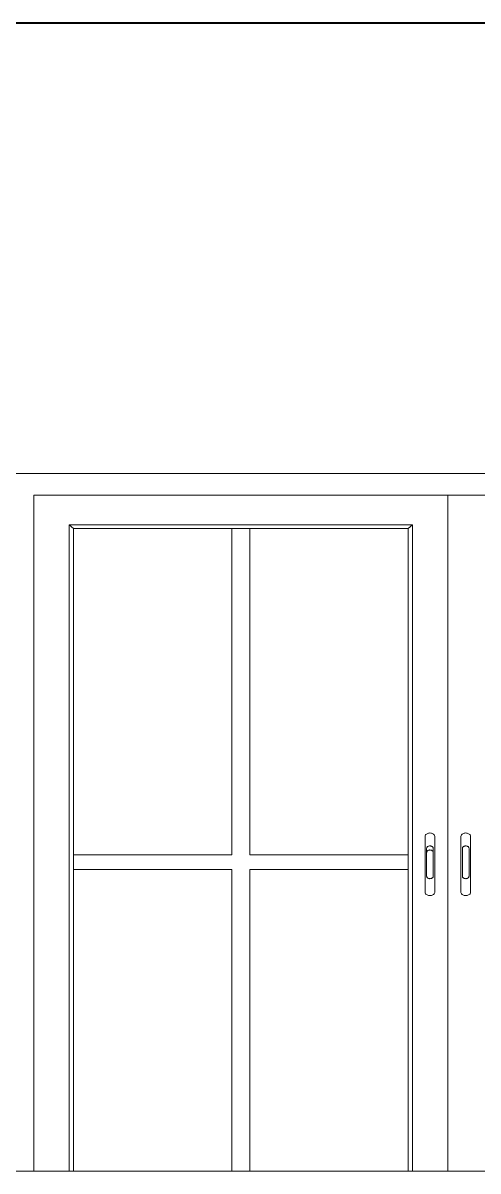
# Model space of a CAD drawing. Header units: inches. Extents: x 135267 to 147066, y -21506 to -19082.
# Drawn here: x 139016.2 to 139047.5, y -20336.3 to -20257.3 of the extents above; entities that cross this region are included whole.
import ezdxf

# ---------------------------------------------------------------- set-up
doc = ezdxf.new("R2010")
doc.units = ezdxf.units.IN
doc.header["$LTSCALE"] = 0.5
doc.header["$MEASUREMENT"] = 0
for name, color, linetype, lineweight in [('PARAPET', 50, 'Continuous', 13), ('wall', 1, 'Continuous', 40), ('window', 4, 'Continuous', 13)]:
    doc.layers.add(name, color=color, linetype=linetype, lineweight=lineweight)

msp = doc.modelspace()

# ---------------------------------------------------------------- linework, layer by layer
at = {"layer": 'PARAPET'}
msp.add_line((139048.161, -20336.295), (139010.482, -20336.295), dxfattribs=at)
at = {"layer": 'wall'}
msp.add_line((138974.423, -20257.295), (139095.379, -20257.295), dxfattribs=at)
at = {"layer": 'window'}
for p, q in [((139015.423, -20288.295), (139075.423, -20288.295)), ((139016.923, -20336.295), (139016.923, -20289.795)), ((139016.923, -20289.795), (139073.923, -20289.795)), ((139045.423, -20289.795), (139045.423, -20336.295)), ((139042.989, -20291.818), (139019.356, -20291.818)), ((139019.356, -20291.818), (139019.356, -20336.295)), ((139019.661, -20292.071), (139019.356, -20291.818)), ((139042.685, -20292.071), (139042.989, -20291.818)), ((139042.989, -20336.295), (139042.989, -20291.818)), ((139019.661, -20292.071), (139019.661, -20336.295)), ((139019.661, -20292.071), (139042.685, -20292.071)), ((139030.564, -20292.071), (139030.564, -20314.539)), ((139031.781, -20292.071), (139031.781, -20314.539)), ((139042.685, -20336.295), (139042.685, -20292.071)), ((139043.859, -20313.243), (139043.854, -20313.282)), ((139043.871, -20313.205), (139043.859, -20313.243)), ((139043.891, -20313.169), (139043.871, -20313.205)), ((139043.918, -20313.136), (139043.891, -20313.169)), ((139043.952, -20313.106), (139043.918, -20313.136)), ((139043.992, -20313.081), (139043.952, -20313.106)), ((139044.037, -20313.06), (139043.992, -20313.081)), ((139044.086, -20313.045), (139044.037, -20313.06)), ((139044.137, -20313.036), (139044.086, -20313.045)), ((139044.189, -20313.033), (139044.137, -20313.036)), ((139044.241, -20313.036), (139044.189, -20313.033)), ((139044.292, -20313.045), (139044.241, -20313.036)), ((139044.341, -20313.06), (139044.292, -20313.045)), ((139044.386, -20313.081), (139044.341, -20313.06)), ((139044.426, -20313.106), (139044.386, -20313.081)), ((139044.46, -20313.136), (139044.426, -20313.106)), ((139044.487, -20313.169), (139044.46, -20313.136)), ((139044.507, -20313.205), (139044.487, -20313.169)), ((139044.52, -20313.243), (139044.507, -20313.205)), ((139044.524, -20313.282), (139044.507, -20313.205)), ((139044.524, -20313.282), (139044.52, -20313.243)), ((139046.322, -20313.282), (139046.338, -20313.205)), ((139046.322, -20313.282), (139046.326, -20313.243)), ((139046.326, -20313.243), (139046.338, -20313.205)), ((139046.338, -20313.205), (139046.358, -20313.169)), ((139046.358, -20313.169), (139046.386, -20313.136)), ((139046.42, -20313.106), (139046.386, -20313.136)), ((139046.46, -20313.081), (139046.42, -20313.106)), ((139046.46, -20313.081), (139046.504, -20313.06)), ((139046.553, -20313.045), (139046.504, -20313.06)), ((139046.604, -20313.036), (139046.553, -20313.045)), ((139046.656, -20313.033), (139046.604, -20313.036)), ((139046.709, -20313.036), (139046.656, -20313.033)), ((139046.709, -20313.036), (139046.76, -20313.045)), ((139046.76, -20313.045), (139046.808, -20313.06)), ((139046.808, -20313.06), (139046.853, -20313.081)), ((139046.853, -20313.081), (139046.893, -20313.106)), ((139046.893, -20313.106), (139046.927, -20313.136)), ((139046.954, -20313.169), (139046.927, -20313.136)), ((139046.974, -20313.205), (139046.954, -20313.169)), ((139046.987, -20313.243), (139046.974, -20313.205)), ((139046.987, -20313.243), (139046.991, -20313.282)), ((139043.854, -20313.282), (139043.854, -20317.097)), ((139043.967, -20314.064), (139043.975, -20314.038)), ((139043.975, -20314.038), (139043.989, -20314.014)), ((139043.989, -20314.014), (139044.007, -20313.992)), ((139044.007, -20313.992), (139044.03, -20313.972)), ((139044.03, -20313.972), (139044.057, -20313.955)), ((139044.057, -20313.955), (139044.087, -20313.941)), ((139044.087, -20313.941), (139044.12, -20313.931)), ((139044.12, -20313.931), (139044.154, -20313.925)), ((139044.154, -20313.925), (139044.189, -20313.923)), ((139044.189, -20313.923), (139044.224, -20313.925)), ((139044.224, -20313.925), (139044.259, -20313.931)), ((139044.259, -20313.931), (139044.291, -20313.941)), ((139044.291, -20313.941), (139044.321, -20313.955)), ((139044.321, -20313.955), (139044.348, -20313.972)), ((139044.348, -20313.972), (139044.371, -20313.992)), ((139044.371, -20313.992), (139044.389, -20314.014)), ((139044.389, -20314.014), (139044.403, -20314.038)), ((139044.403, -20314.038), (139044.411, -20314.064)), ((139044.524, -20317.097), (139044.524, -20313.282)), ((139046.322, -20317.097), (139046.322, -20313.282)), ((139046.442, -20314.038), (139046.434, -20314.064)), ((139046.456, -20314.014), (139046.442, -20314.038)), ((139046.474, -20313.992), (139046.456, -20314.014)), ((139046.497, -20313.972), (139046.474, -20313.992)), ((139046.524, -20313.955), (139046.497, -20313.972)), ((139046.554, -20313.941), (139046.524, -20313.955)), ((139046.587, -20313.931), (139046.554, -20313.941)), ((139046.621, -20313.925), (139046.587, -20313.931)), ((139046.656, -20313.923), (139046.621, -20313.925)), ((139046.691, -20313.925), (139046.656, -20313.923)), ((139046.726, -20313.931), (139046.691, -20313.925)), ((139046.758, -20313.941), (139046.726, -20313.931)), ((139046.788, -20313.955), (139046.758, -20313.941)), ((139046.815, -20313.972), (139046.788, -20313.955)), ((139046.838, -20313.992), (139046.815, -20313.972)), ((139046.857, -20314.014), (139046.838, -20313.992)), ((139046.87, -20314.038), (139046.857, -20314.014)), ((139046.878, -20314.064), (139046.87, -20314.038)), ((139046.991, -20313.282), (139046.991, -20317.097)), ((139030.564, -20314.539), (139019.661, -20314.539)), ((139042.685, -20314.539), (139031.781, -20314.539)), ((139043.964, -20314.09), (139043.967, -20314.064)), ((139043.964, -20314.37), (139043.964, -20314.09)), ((139043.964, -20314.37), (139043.967, -20314.344)), ((139043.964, -20316.01), (139043.964, -20314.37)), ((139043.967, -20314.344), (139043.975, -20314.318)), ((139043.975, -20314.318), (139043.989, -20314.294)), ((139043.989, -20314.294), (139044.007, -20314.271)), ((139044.007, -20314.271), (139044.03, -20314.252)), ((139044.03, -20314.252), (139044.057, -20314.235)), ((139044.057, -20314.235), (139044.087, -20314.221)), ((139044.087, -20314.221), (139044.12, -20314.211)), ((139044.12, -20314.211), (139044.154, -20314.205)), ((139044.154, -20314.205), (139044.189, -20314.203)), ((139044.189, -20314.203), (139044.224, -20314.205)), ((139044.224, -20314.205), (139044.259, -20314.211)), ((139044.259, -20314.211), (139044.291, -20314.221)), ((139044.291, -20314.221), (139044.321, -20314.235)), ((139044.321, -20314.235), (139044.348, -20314.252)), ((139044.348, -20314.252), (139044.371, -20314.271)), ((139044.371, -20314.271), (139044.389, -20314.294)), ((139044.389, -20314.294), (139044.403, -20314.318)), ((139044.403, -20314.318), (139044.411, -20314.344)), ((139044.411, -20314.064), (139044.414, -20314.09)), ((139044.411, -20314.344), (139044.414, -20314.37)), ((139044.414, -20316.01), (139044.414, -20314.09)), ((139046.434, -20314.064), (139046.431, -20314.09)), ((139046.431, -20314.09), (139046.431, -20316.01)), ((139046.881, -20314.09), (139046.878, -20314.064)), ((139046.881, -20316.01), (139046.881, -20314.09)), ((139030.564, -20315.551), (139019.661, -20315.551)), ((139030.564, -20315.551), (139030.564, -20336.295)), ((139031.781, -20315.551), (139031.781, -20336.295)), ((139042.685, -20315.551), (139031.781, -20315.551)), ((139043.964, -20316.01), (139043.967, -20316.036)), ((139043.967, -20316.036), (139043.975, -20316.062)), ((139043.975, -20316.062), (139043.989, -20316.086)), ((139043.989, -20316.086), (139044.007, -20316.108)), ((139044.007, -20316.108), (139044.03, -20316.128)), ((139044.03, -20316.128), (139044.057, -20316.145)), ((139044.057, -20316.145), (139044.087, -20316.159)), ((139044.087, -20316.159), (139044.12, -20316.169)), ((139044.12, -20316.169), (139044.154, -20316.175)), ((139044.154, -20316.175), (139044.189, -20316.177)), ((139044.189, -20316.177), (139044.224, -20316.175)), ((139044.224, -20316.175), (139044.259, -20316.169)), ((139044.259, -20316.169), (139044.291, -20316.159)), ((139044.291, -20316.159), (139044.321, -20316.145)), ((139044.321, -20316.145), (139044.348, -20316.128)), ((139044.348, -20316.128), (139044.371, -20316.108)), ((139044.371, -20316.108), (139044.389, -20316.086)), ((139044.389, -20316.086), (139044.403, -20316.062)), ((139044.403, -20316.062), (139044.411, -20316.036)), ((139044.411, -20316.036), (139044.414, -20316.01)), ((139046.434, -20316.036), (139046.431, -20316.01)), ((139046.442, -20316.062), (139046.434, -20316.036)), ((139046.456, -20316.086), (139046.442, -20316.062)), ((139046.474, -20316.108), (139046.456, -20316.086)), ((139046.497, -20316.128), (139046.474, -20316.108)), ((139046.524, -20316.145), (139046.497, -20316.128)), ((139046.554, -20316.159), (139046.524, -20316.145)), ((139046.587, -20316.169), (139046.554, -20316.159)), ((139046.621, -20316.175), (139046.587, -20316.169)), ((139046.656, -20316.177), (139046.621, -20316.175)), ((139046.691, -20316.175), (139046.656, -20316.177)), ((139046.726, -20316.169), (139046.691, -20316.175)), ((139046.758, -20316.159), (139046.726, -20316.169)), ((139046.788, -20316.145), (139046.758, -20316.159)), ((139046.815, -20316.128), (139046.788, -20316.145)), ((139046.838, -20316.108), (139046.815, -20316.128)), ((139046.857, -20316.086), (139046.838, -20316.108)), ((139046.87, -20316.062), (139046.857, -20316.086)), ((139046.878, -20316.036), (139046.87, -20316.062)), ((139046.881, -20316.01), (139046.878, -20316.036)), ((139043.859, -20317.136), (139043.854, -20317.097)), ((139043.854, -20317.097), (139043.871, -20317.174)), ((139043.859, -20317.136), (139043.871, -20317.174)), ((139043.871, -20317.174), (139043.891, -20317.21)), ((139043.891, -20317.21), (139043.918, -20317.243)), ((139044.46, -20317.243), (139044.487, -20317.21)), ((139044.487, -20317.21), (139044.507, -20317.174)), ((139044.507, -20317.174), (139044.52, -20317.136)), ((139044.52, -20317.136), (139044.524, -20317.097)), ((139046.326, -20317.136), (139046.322, -20317.097)), ((139046.338, -20317.174), (139046.326, -20317.136)), ((139046.338, -20317.174), (139046.358, -20317.21)), ((139046.358, -20317.21), (139046.386, -20317.243)), ((139046.927, -20317.243), (139046.954, -20317.21)), ((139046.974, -20317.174), (139046.954, -20317.21)), ((139046.991, -20317.097), (139046.974, -20317.174)), ((139046.987, -20317.136), (139046.974, -20317.174)), ((139046.987, -20317.136), (139046.991, -20317.097)), ((139043.918, -20317.243), (139043.952, -20317.273)), ((139043.952, -20317.273), (139043.992, -20317.298)), ((139043.992, -20317.298), (139044.037, -20317.319)), ((139044.037, -20317.319), (139044.086, -20317.334)), ((139044.086, -20317.334), (139044.137, -20317.343)), ((139044.137, -20317.343), (139044.189, -20317.346)), ((139044.189, -20317.346), (139044.241, -20317.343)), ((139044.241, -20317.343), (139044.292, -20317.334)), ((139044.292, -20317.334), (139044.341, -20317.319)), ((139044.341, -20317.319), (139044.386, -20317.298)), ((139044.386, -20317.298), (139044.426, -20317.273)), ((139044.426, -20317.273), (139044.46, -20317.243)), ((139046.386, -20317.243), (139046.42, -20317.273)), ((139046.46, -20317.298), (139046.42, -20317.273)), ((139046.504, -20317.319), (139046.46, -20317.298)), ((139046.504, -20317.319), (139046.553, -20317.334)), ((139046.604, -20317.343), (139046.553, -20317.334)), ((139046.656, -20317.346), (139046.604, -20317.343)), ((139046.656, -20317.346), (139046.709, -20317.343)), ((139046.709, -20317.343), (139046.76, -20317.334)), ((139046.808, -20317.319), (139046.76, -20317.334)), ((139046.853, -20317.298), (139046.808, -20317.319)), ((139046.853, -20317.298), (139046.893, -20317.273)), ((139046.893, -20317.273), (139046.927, -20317.243))]:
    msp.add_line(p, q, dxfattribs=at)

doc.saveas('drawing.dxf')
